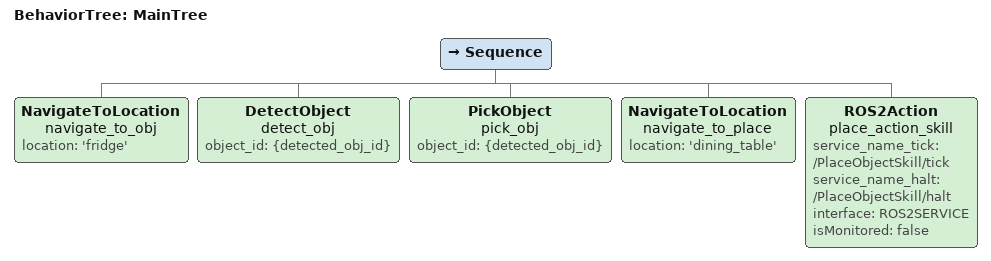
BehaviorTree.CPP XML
<root BTCPP_format="4">
    <BehaviorTree ID="MainTree">
        <Sequence>
            <NavigateToLocation name="navigate_to_obj" location="'fridge'" />
            <DetectObject name="detect_obj" object_id="{detected_obj_id}" />
            <PickObject name="pick_obj" object_id="{detected_obj_id}" />
            <NavigateToLocation name="navigate_to_place" location="'dining_table'" />
            <ROS2Action name="place_action_skill" service_name_tick="/PlaceObjectSkill/tick"
                                service_name_halt="/PlaceObjectSkill/halt" interface="ROS2SERVICE" isMonitored="false"/>
            </Sequence>
    </BehaviorTree>
</root>
